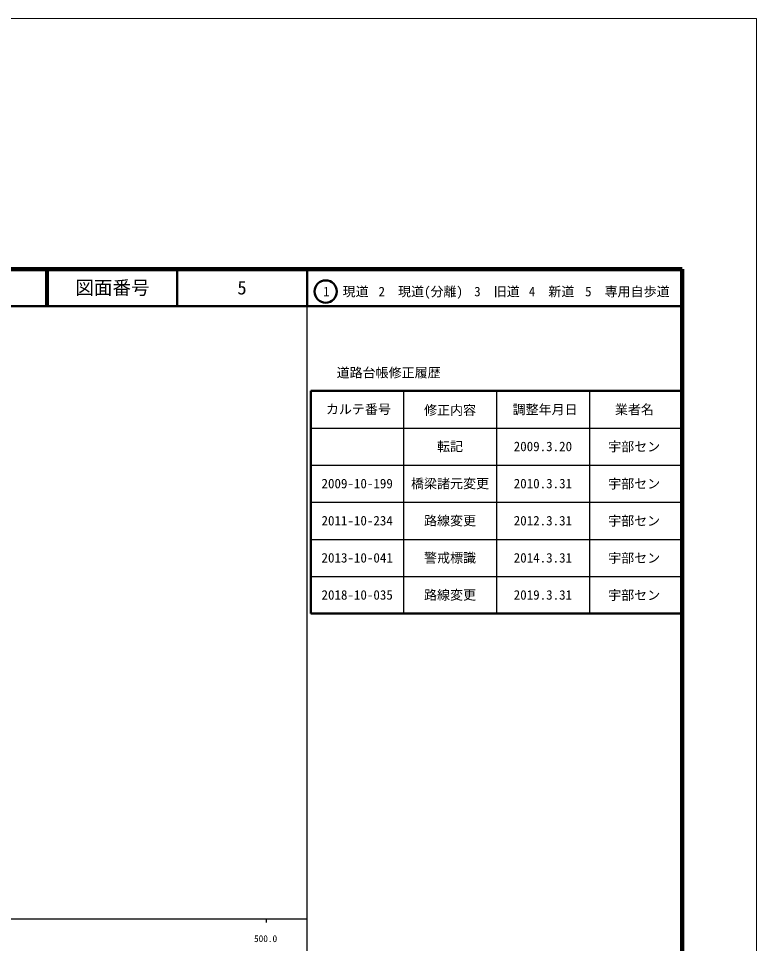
# Model space of a CAD drawing. Units: millimetres on the paper, enlarged 1000 times. Extents: x 0 to 700000, y -47500 to 447500.
# Drawn here: x 501329 to 700000, y 198357 to 447500 of the extents above; entities that cross this region are included whole.
import ezdxf
from ezdxf.enums import TextEntityAlignment as Align

# ---------------------------------------------------------------- set-up
doc = ezdxf.new("R2010")
doc.units = ezdxf.units.MM
doc.header["$LTSCALE"] = 1000
for name, color, linetype, lineweight in [('M-STR-HTXT', 7, 'Continuous', 25), ('M-TTL-LINE', 7, 'Continuous', 25), ('S-TTL', 7, 'Continuous', 13), ('S-TTL-TXT', 7, 'Continuous', 50), ('作業レイヤ1', 7, 'Continuous', 13)]:
    doc.layers.add(name, color=color, linetype=linetype, lineweight=lineweight)
doc.layers.add('朱書', color=1, linetype='Continuous')
doc.styles.add('ＭＳ ゴシック', font='')
doc.styles.get('ＭＳ ゴシック').set_extended_font_data('MS Gothic')

msp = doc.modelspace()

# ---------------------------------------------------------------- linework, layer by layer
at = {"layer": 'M-STR-HTXT'}
for p, q in [((579000, 20000), (579000, 370000)), ((579000, 20000), (579000, 370000)), ((40000, 205000), (579000, 205000)), ((40000, 205000), (579000, 205000)), ((568000, 205000), (568000, 204000)), ((568000, 205000), (568000, 204000))]:
    msp.add_line(p, q, dxfattribs=at)
at = {"layer": 'M-TTL-LINE'}
for p, q in [((605000, 347197), (605000, 287197)), ((605000, 347197), (605000, 287197)), ((630000, 347197), (630000, 287197)), ((630000, 347197), (630000, 287197)), ((655000, 347197), (655000, 287197)), ((655000, 347197), (655000, 287197)), ((580000, 337197), (680000, 337197)), ((580000, 337197), (680000, 337197)), ((580000, 327197), (680000, 327197)), ((580000, 327197), (680000, 327197)), ((580000, 317197), (680000, 317197)), ((580000, 317197), (680000, 317197)), ((580000, 307197), (680000, 307197)), ((580000, 307197), (680000, 307197)), ((580000, 297197), (680000, 297197)), ((580000, 297197), (680000, 297197))]:
    msp.add_line(p, q, dxfattribs=at)
at = {"layer": 'S-TTL', "color": 2, "lineweight": 140}
for p, q in [((680000, 380000), (40000, 380000)), ((680000, 380000), (40000, 380000)), ((680000, 20000), (680000, 380000)), ((680000, 20000), (680000, 380000))]:
    msp.add_line(p, q, dxfattribs=at)
at = {"layer": 'S-TTL', "lineweight": 50}
for p, q in [((508747, 380000), (508747, 370000)), ((508747, 380000), (508747, 370000)), ((509247, 380000), (509247, 370000)), ((509247, 380000), (509247, 370000)), ((543997, 380000), (543997, 370000)), ((543997, 380000), (543997, 370000)), ((579000, 380000), (579000, 370000)), ((579000, 380000), (579000, 370000)), ((40000, 370000), (680000, 370000)), ((40000, 370000), (680000, 370000))]:
    msp.add_line(p, q, dxfattribs=at)
at = {"layer": 'S-TTL', "color": 2, "lineweight": 50}
for p, q in [((580000, 347197), (580000, 287197)), ((580000, 347197), (680000, 347197)), ((580000, 347197), (580000, 287197)), ((580000, 347197), (680000, 347197)), ((580000, 287197), (680000, 287197)), ((580000, 287197), (680000, 287197))]:
    msp.add_line(p, q, dxfattribs=at)
at = {"layer": 'S-TTL-TXT'}
msp.add_circle((584031, 373958), 3000, dxfattribs=at)
at = {"layer": '作業レイヤ1'}
msp.add_lwpolyline([(0, -47500), (700000, -47500), (700000, 447500), (0, 447500)], close=True, dxfattribs=at)

# ---------------------------------------------------------------- texts
at = {"layer": 'M-STR-HTXT', "style": 'ＭＳ ゴシック'}
msp.add_text('500.0', height=1833, dxfattribs=at).set_placement((567844, 198195), align=Align.BOTTOM_CENTER)
msp.add_text('500.0', height=1833, dxfattribs=at).set_placement((567844, 198195), align=Align.BOTTOM_CENTER)
at = {"layer": 'S-TTL-TXT', "style": 'ＭＳ ゴシック'}
for s, height, p in [('図面番号', 3666, (526622, 375000)), ('図面番号', 3666, (526622, 375000)), ('1\u3000現道', 2566, (589448, 373958)), ('1\u3000現道', 2566, (589448, 373958)), ('2\u3000現道(分離)', 2566, (609619, 373958)), ('2\u3000現道(分離)', 2566, (609619, 373958)), ('3\u3000旧道', 2566, (630121, 373958)), ('3\u3000旧道', 2566, (630121, 373958)), ('4\u3000新道', 2566, (644824, 373958)), ('4\u3000新道', 2566, (644824, 373958)), ('5\u3000専用自歩道', 2566, (665228, 373958)), ('5\u3000専用自歩道', 2566, (665228, 373958)), ('道路台帳修正履歴', 2566, (600968, 352113)), ('道路台帳修正履歴', 2566, (600968, 352113)), ('カルテ番号', 2566, (592839, 342277)), ('カルテ番号', 2566, (592839, 342277)), ('調整年月日', 2566, (643089, 342197)), ('調整年月日', 2566, (643089, 342197)), ('業者名', 2566, (667134, 342197)), ('業者名', 2566, (667134, 342197)), ('修正内容', 2566, (617509, 342023)), ('修正内容', 2566, (617509, 342023)), ('転記', 2566, (617500, 332245)), ('2009.3.20', 2566, (642500, 332245)), ('宇部セン', 2566, (667077, 332189)), ('橋梁諸元変更', 2566, (617500, 322245)), ('2009-10-199', 2566, (592500, 322245)), ('2010.3.31', 2566, (642500, 322245)), ('宇部セン', 2566, (667077, 322189)), ('2011-10-234', 2566, (592500, 312245)), ('路線変更', 2566, (617500, 312245)), ('2012.3.31', 2566, (642500, 312245)), ('宇部セン', 2566, (667077, 312189)), ('2013-10-041', 2566, (592500, 302245)), ('警戒標識', 2566, (617500, 302245)), ('2014.3.31', 2566, (642500, 302245)), ('宇部セン', 2566, (667077, 302189)), ('2018-10-035', 2566, (592500, 292245)), ('路線変更', 2566, (617500, 292245)), ('2019.3.31', 2566, (642500, 292245)), ('宇部セン', 2566, (667077, 292189))]:
    msp.add_text(s, height=height, dxfattribs=at).set_placement(p, align=Align.MIDDLE_CENTER)
at = {"layer": '朱書', "style": 'ＭＳ ゴシック'}
msp.add_text('5', height=3666, dxfattribs=at).set_placement((561497, 375000), align=Align.MIDDLE_CENTER)

doc.saveas('drawing.dxf')
